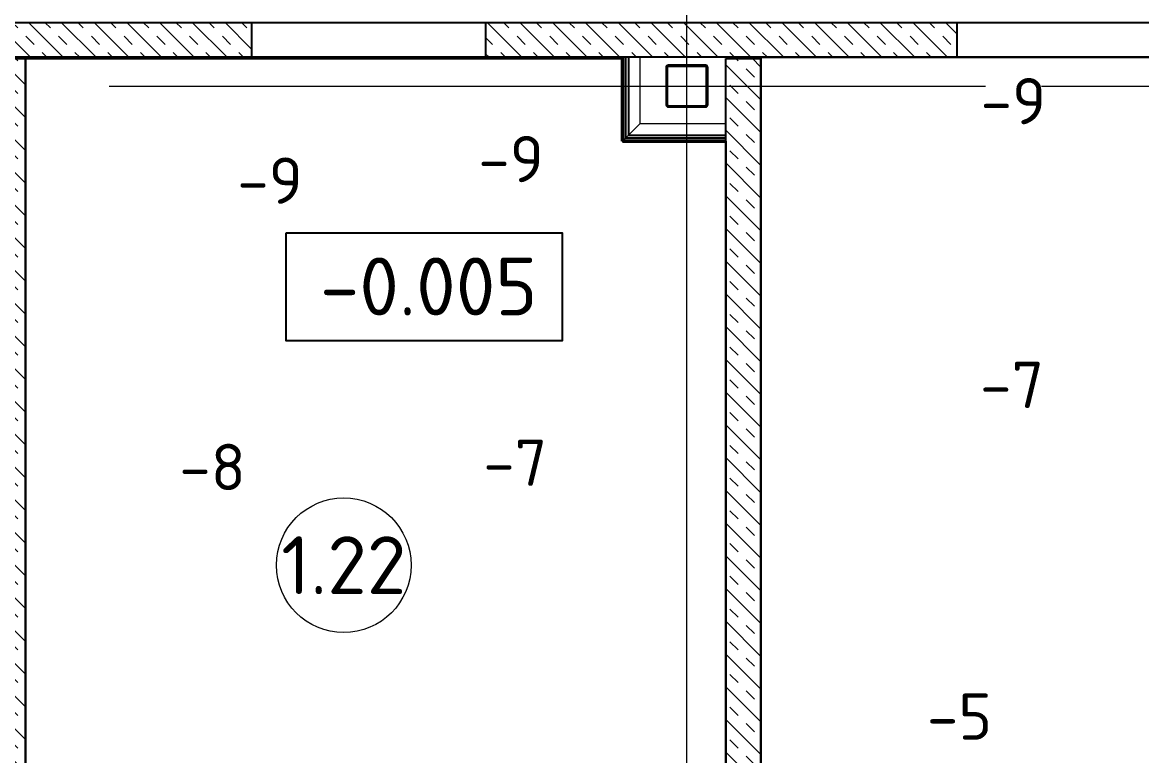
# Model space of a CAD drawing. Header units: metres. Extents: x -7665 to -5405, y -4871 to -3608.
# Drawn here: x -5504.357 to -5499.523, y -4862.774 to -4859.607 of the extents above; entities that cross this region are included whole.
import ezdxf
from ezdxf.enums import TextEntityAlignment as Align

# ---------------------------------------------------------------- set-up
doc = ezdxf.new("R2010")
doc.units = ezdxf.units.M
doc.linetypes.add('Xref_level ST-8$0$DASHDOT', pattern=[25.4, 12.7, -6.35, 0, -6.35])
for name, color, linetype in [('01', 123, 'Continuous'), ('A-Wall', 113, 'Continuous'), ('высотные отклонения', 7, 'Continuous'), ('Основной', 7, 'Continuous'), ('Стены', 7, 'Continuous'), ('Стены ГКЛ (графика)', 7, 'Continuous')]:
    doc.layers.add(name, color=color, linetype=linetype)
doc.layers.add('_5-1_Площадь помещений', color=2, linetype='Continuous', lineweight=30, plot=False)
doc.layers.add('ГКЛ (контур)', color=255, linetype='Continuous', plot=False)
doc.layers.add('ОСИ', color=250, linetype='Xref_level ST-8$0$DASHDOT', lineweight=5)
doc.layers.add('Стены штриховка', color=7, linetype='Continuous', lineweight=9)
doc.styles.add('Норм 2.5', font='isocpeur.ttf', dxfattribs={"height": 2.5})
pattern_1 = [(315, (-8245.935953851736, -4184.874212591381), (0.07071067811865477, 0.07071067811865474), []), (315, (-8245.865253851736, -4184.874212591381), (0.07071067811865477, 0.07071067811865474), [0.05, -0.05])]
pattern_2 = [(0, (12, 6), (3, 300), [3, -300]), (10, (108, 12), (-49.14003004104248, 295.9632704366632), [2.999999999999999, -299.9999999999998]), (20, (54, 78), (-99.78696513534288, 282.9338466657496), [3, -300]), (29.99999999999999, (120, 126), (-147.4019237886467, 261.3076211353316), [3, -300]), (40, (42.00000000000001, 144), (-190.5381495766049, 231.741695764753), [2.999999999999999, -299.9999999999998]), (49.99999999999999, (66, 216), (-227.8849701066338, 195.1344162353187), [3, -300]), (59.99999999999999, (24, 270), (-258.3076211353316, 152.5980762113534), [3, -300]), (70, (120, 264), (-280.8817258057955, 105.4251208600584), [2.999999999999999, -299.9999999999998]), (80, (192, 276), (-294.9213813706616, 55.04887655911575), [2.999999999999999, -299.9999999999998]), (90, (228, 204), (-300, 3.000000000000018), [3, -300]), (99.99999999999997, (288, 198), (-295.9632704366632, -49.14003004104247), [3, -299.9999999999999]), (110, (288, 90), (-282.9338466657496, -99.78696513534288), [3, -300]), (120, (234, 54), (-261.3076211353316, -147.4019237886466), [2.999999999999999, -299.9999999999998]), (130, (150, 72), (-231.741695764753, -190.5381495766049), [3, -300]), (140, (204, 126), (-195.1344162353188, -227.8849701066338), [3, -300]), (150, (150, 180), (-152.5980762113533, -258.3076211353316), [3, -300]), (160.0000000000001, (276, 12), (-105.4251208600585, -280.8817258057954), [3, -300])]

# ---------------------------------------------------------------- blocks, each defined once
blk = doc.blocks.new('*U15')
for points in [[(-80.00000000000001, -89.99999999999999), (80.00000000000001, -90, 0.4142135623730951), (90, -79.99999999999999), (90.00000000000001, 79.99999999999999, 0.4142135623730955), (80.00000000000001, 90), (-80.00000000000001, 90.00000000000001, 0.4142135623730947), (-89.99999999999997, 79.99999999999999), (-90, -79.99999999999999, 0.4142135623730947)], [(-80.00000000000001, -84.99999999999997), (80.00000000000001, -84.99999999999999, 0.4142135623730943), (84.99999999999999, -80), (85, 80, 0.4142135623730951), (80.00000000000001, 84.99999999999999), (-80.00000000000001, 85, 0.4142135623730933), (-84.99999999999996, 80), (-84.99999999999999, -80, 0.4142135623730933)]]:
    blk.add_lwpolyline(points, format="xyb", close=True)
blk = doc.blocks.new('*U120')
at = {"layer": 'A-Wall', "linetype": 'Continuous', "lineweight": 18}
h = blk.add_hatch(dxfattribs=at)
h.set_pattern_fill('GENERAL_TEXTURE', color=30, scale=300, style=0, pattern_type=2)
h.set_pattern_definition(pattern_2)
h.paths.add_polyline_path([(12.5, 0), (12.5, -12.5), (530.7155004115775, -12.5), (530.7155004115775, 0)], flags=0)
at = {"layer": 'A-Wall', "color": 30, "linetype": 'Continuous', "lineweight": 50}
blk.add_line((0.8847013400118158, -1.347017690507073), (363.884701340012, -1.347017690507073), dxfattribs=at)
at = {"layer": 'A-Wall', "color": 11, "linetype": 'Continuous', "lineweight": 25}
for p, q in [((0.8847013400118158, -13.84701769050707), (351.384701340012, -13.84701769050707)), ((0.8847013400118158, -26.34701769050707), (338.884701340012, -26.34701769050707))]:
    blk.add_line(p, q, dxfattribs=at)
at = {"layer": 'A-Wall', "color": 8, "linetype": 'Continuous', "lineweight": 0}
blk.add_line((0.8847013400118158, -76.34701769050706), (288.884701340012, -76.34701769050707), dxfattribs=at)
for points in [[(0.8847013400118158, -1.347017690507073), (0.8847013400118158, -76.34701769050706)], [(288.884701340012, -76.34701769050707), (363.884701340012, -1.347017690507073)]]:
    blk.add_lwpolyline(points, dxfattribs=at)
blk = doc.blocks.new('*U121')
at = {"layer": 'A-Wall', "linetype": 'Continuous', "lineweight": 18}
h = blk.add_hatch(dxfattribs=at)
h.set_pattern_fill('GENERAL_TEXTURE', color=30, scale=300, style=0, pattern_type=2)
h.set_pattern_definition(pattern_2)
h.paths.add_polyline_path([(12.5, 0), (12.5, -12.5), (530.7155004115775, -12.5), (530.7155004115775, 0)], flags=0)
at = {"layer": 'A-Wall', "color": 30, "linetype": 'Continuous', "lineweight": 50}
blk.add_line((0.8847013400118158, -1.347017690507073), (446.884701339779, -1.347017690507073), dxfattribs=at)
at = {"layer": 'A-Wall', "color": 11, "linetype": 'Continuous', "lineweight": 25}
for p, q in [((0.8847013400118158, -13.84701769050707), (434.384701339779, -13.84701769050707)), ((0.8847013400118158, -26.34701769050707), (421.884701339779, -26.34701769050707))]:
    blk.add_line(p, q, dxfattribs=at)
at = {"layer": 'A-Wall', "color": 8, "linetype": 'Continuous', "lineweight": 0}
blk.add_line((0.8847013400118158, -76.34701769050706), (371.8847013397789, -76.34701769050707), dxfattribs=at)
for points in [[(0.8847013400118158, -1.347017690507073), (0.8847013400118158, -76.34701769050706)], [(371.884701339779, -76.34701769050707), (446.884701339779, -1.347017690507073)]]:
    blk.add_lwpolyline(points, dxfattribs=at)
blk = doc.blocks.new('axis_name')
at = {"lineweight": 9}
blk.add_circle((0, 0), 2.907122088250071, dxfattribs=at)
at = {"style": 'Норм 2.5'}
blk.add_attdef('AXIS_NAME', text='', height=2.5, dxfattribs=at).set_placement((0, 0), align=Align.MIDDLE_CENTER)
blk = doc.blocks.new('Проектная_отметка')
blk.add_wipeout([(0, 0), (8.881784197001252e-16, 4.675579138611283), (11.91657117851264, 4.675579138611283), (11.91657117851264, 0)])
blk.add_lwpolyline([(0, 4.675579138611283), (11.91657117851264, 4.675579138611283), (11.91657117851264, 0), (0, 0)], close=True)
at = {"style": 'Норм 2.5'}
blk.add_attdef('ОТМЕТКА', text='', height=2.5, dxfattribs=at).set_placement((6.151168828841946, 2.352962737872986), align=Align.MIDDLE_CENTER)

msp = doc.modelspace()

# ---------------------------------------------------------------- hatches: boundary and pattern name
at = {"layer": 'Стены штриховка'}
h = msp.add_hatch(dxfattribs=at)
h.set_pattern_fill('ASHLER', color=256, scale=0.2, angle=270, pattern_type=2)
h.set_pattern_definition(pattern_1)
h.paths.add_polyline_path([(-5503.366365646552, -4859.607081335562), (-5505.473365646552, -4859.607081335562), (-5505.473365646552, -4859.757081335562), (-5503.366365646552, -4859.757081335562)])
h = msp.add_hatch(dxfattribs=at)
h.set_pattern_fill('ASHLER', color=256, scale=0.2, angle=270, pattern_type=2)
h.set_pattern_definition(pattern_1)
h.paths.add_polyline_path([(-5501.486365646552, -4859.607081335562), (-5502.356365646553, -4859.607081335562), (-5502.356365646553, -4859.757081335562), (-5501.486365646552, -4859.757081335562)])
h.paths.add_polyline_path([(-5500.321365646552, -4859.607081335562), (-5501.486365646552, -4859.607081335562), (-5501.486365646552, -4859.757081335562), (-5500.321365646552, -4859.757081335562)])
h = msp.add_hatch(dxfattribs=at)
h.set_pattern_fill('ASHLER', color=256, scale=0.2, angle=270, pattern_type=2)
h.set_pattern_definition(pattern_1)
h.paths.add_polyline_path([(-5501.168365646553, -4859.763081335562), (-5501.318615561216, -4859.763081335562), (-5501.318615561216, -4866.012081335562), (-5501.168365646553, -4866.012081335562)])
h.paths.add_polyline_path([(-5504.343115731889, -4859.763081335562), (-5504.493365646553, -4859.763081335562), (-5504.493365646553, -4866.012081335562), (-5504.343115731889, -4866.012081335562)])
h.paths.add_polyline_path([(-5507.613365646553, -4859.757081335562), (-5507.763615561216, -4859.757081335562), (-5507.763615561216, -4866.012081335562), (-5507.613365646553, -4866.012081335562)])

# ---------------------------------------------------------------- linework, layer by layer
at = {"layer": '_5-1_Площадь помещений'}
msp.add_lwpolyline([(-5504.343115731889, -4859.763081335562), (-5501.764615561216, -4859.763081335562), (-5501.764615561216, -4860.120081335562), (-5501.318615561216, -4860.120081335562), (-5501.318548287166, -4865.547093355729), (-5501.748918304757, -4865.54670731912), (-5501.74906634605, -4865.711750045022), (-5504.343046678782, -4865.709423276594), (-5504.343046678782, -4859.763081335562)], dxfattribs=at)
msp.add_lwpolyline([(-5501.167238782557, -4865.674868855818), (-5495.786615561216, -4865.674868855818), (-5495.786615561216, -4859.757081335562), (-5501.167238782557, -4859.757081335562)], close=True, dxfattribs=at)
at = {"layer": 'ГКЛ (контур)'}
msp.add_lwpolyline([(-5501.764615561216, -4859.757081335562), (-5501.764615561216, -4860.120081335563), (-5501.318615561216, -4860.120081335563)], dxfattribs=at)
at = {"layer": 'ОСИ'}
for p, q in [((-5501.486365646552, -4867.205464102768), (-5501.486365646552, -4852.559042681536)), ((-5529.481643533391, -4859.882081335562), (-5481.991847919518, -4859.882081335562))]:
    msp.add_line(p, q, dxfattribs=at)
at = {"layer": 'Стены'}
for points in [[(-5510.596365646553, -4859.607081335562), (-5489.271365646553, -4859.607081335562), (-5489.271365646553, -4859.757081335562), (-5510.596365646553, -4859.757081335562)], [(-5504.493365646553, -4859.763081335562), (-5504.343115731889, -4859.763081335562), (-5504.343115731889, -4866.012081335562), (-5504.493365646553, -4866.012081335562)], [(-5501.318615561216, -4859.763081335562), (-5501.168365646553, -4859.763081335562), (-5501.168365646553, -4866.012081335562), (-5501.318615561216, -4866.012081335562)]]:
    msp.add_lwpolyline(points, close=True, dxfattribs=at)
for points in [[(-5503.366365646552, -4859.607081335562), (-5503.366365646552, -4859.757081335562)], [(-5502.356365646553, -4859.607081335562), (-5502.356365646553, -4859.757081335562)], [(-5500.321365646552, -4859.607081335562), (-5500.321365646552, -4859.757081335562)]]:
    msp.add_lwpolyline(points, dxfattribs=at)

# ---------------------------------------------------------------- block references
at = {"layer": '01', "xscale": 0.1, "yscale": 0.1, "zscale": 0.1}
msp.add_blockref('axis_name', (-5502.96860199455, -4861.951809165055), dxfattribs=at).add_auto_attribs({'AXIS_NAME': '1.22'})
at = {"layer": 'Основной', "xscale": 0.001, "yscale": 0.001, "zscale": 0.001}
msp.add_blockref('*U15', (-5501.486365646552, -4859.882081335562), dxfattribs=at)
at = {"layer": 'Стены ГКЛ (графика)', "yscale": 0.001, "zscale": 0.001}
for name, p, xscale, rotation in [('*U120', (-5501.765962578907, -4859.756196634222), -0.001, 90), ('*U121', (-5501.317730859876, -4860.121428353253), 0.001, 180)]:
    msp.add_blockref(name, p, dxfattribs=dict(at, xscale=xscale, rotation=rotation))

# ---------------------------------------------------------------- next in the draw order: block references
at = {"layer": '01', "xscale": 0.1, "yscale": 0.1, "zscale": 0.1}
msp.add_blockref('Проектная_отметка', (-5503.216847573171, -4860.982733722114), dxfattribs=at).add_auto_attribs({'ОТМЕТКА': '-0.005'})

# ---------------------------------------------------------------- next in the draw order: texts
at = {"layer": 'высотные отклонения', "char_height": 0.2, "width": 0.2, "attachment_point": 5, "style": 'Норм 2.5', "bg_fill": 3, "box_fill_scale": 1.1, "bg_fill_color": 256, "bg_fill_true_color": 13158600, "bg_fill_transparency": 0}
for s, insert in [('-9', (-5500.076605389251, -4859.946946106055, 20.641)), ('-9', (-5502.24601335548, -4860.197183925066, 20.641)), ('-9', (-5503.286954001699, -4860.290292791714, 20.641)), ('-7', (-5500.082574441238, -4861.172470218596, 20.643)), ('-8', (-5503.535440335081, -4861.527575230012, 20.642)), ('-7', (-5502.22827923457, -4861.508875836666, 20.643)), ('-5', (-5500.309534977123, -4862.605573723285, 20.645))]:
    msp.add_mtext(s, dxfattribs=dict(at, insert=insert))

doc.saveas('drawing.dxf')
